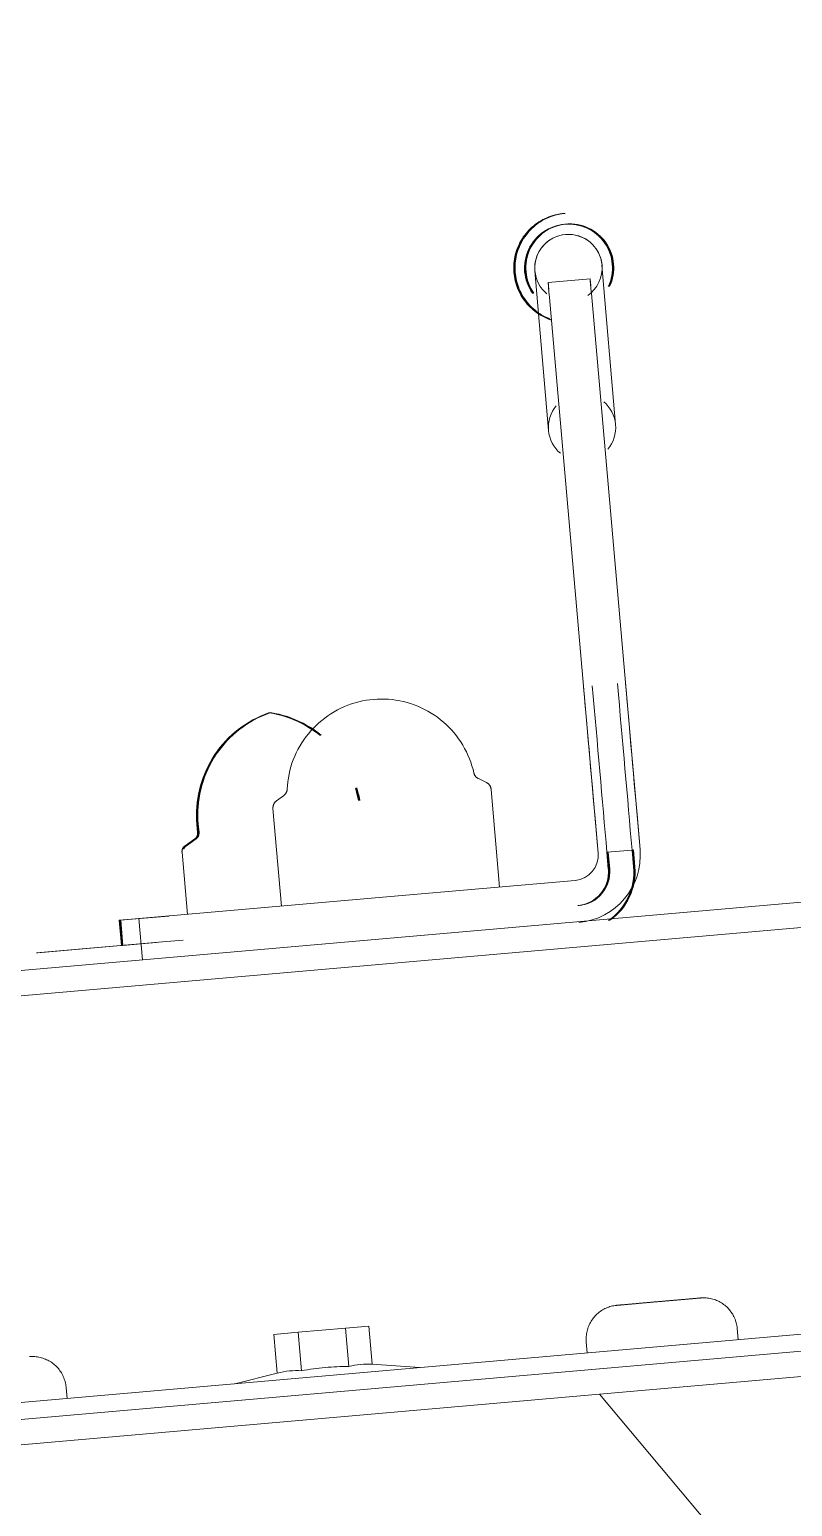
# Model space of a CAD drawing. Header units: metres. Extents: x 4238 to 4687, y -1 to 29.
# Drawn here: x 4631.6468 to 4631.7374, y 16.8435 to 17.0188 of the extents above; entities that cross this region are included whole.
import ezdxf

# ---------------------------------------------------------------- set-up
doc = ezdxf.new("R2010")
doc.units = ezdxf.units.M
doc.layers.add('A-ROOF-PATT', color=132, linetype='Continuous', lineweight=15)
doc.layers.add('Q-SPCQ', color=91, linetype='Continuous', lineweight=5)

# ---------------------------------------------------------------- blocks, each defined once
blk = doc.blocks.new('Static Line_Sayfa_Metal Deck_Pan Mount - Up to 15 _ pitch - Max 2 Users-1845874-SECTION - GRID A9-A10')
at = {"layer": 'Q-SPCQ'}
for p, q in [((4548.63446, 16.9945), (4548.63426, 16.99449)), ((4548.64021, 16.97191), (4548.63859, 16.99084)), ((4548.63062, 16.99016), (4548.63223, 16.97123)), ((4548.63719, 16.98922), (4548.63221, 16.98879)), ((4548.63734, 16.98746), (4548.64138, 16.9413)), ((4548.6364, 16.94086), (4548.63236, 16.98702)), ((4548.6364, 16.94086), (4548.63813, 16.92104)), ((4548.64311, 16.92148), (4548.64138, 16.9413)), ((4548.62487, 16.92942), (4548.62391, 16.92988)), ((4548.62487, 16.92942), (4548.62391, 16.92988)), ((4548.60079, 16.92786), (4548.59993, 16.92724)), ((4548.60079, 16.92786), (4548.59993, 16.92724)), ((4548.62644, 16.91701), (4548.62542, 16.92861)), ((4548.62644, 16.91701), (4548.62543, 16.92861)), ((4548.59952, 16.92634), (4548.60054, 16.91474)), ((4548.59952, 16.92634), (4548.60054, 16.91474)), ((4548.59049, 16.92449), (4548.59058, 16.92347)), ((4548.59053, 16.92449), (4548.59062, 16.92347)), ((4548.59057, 16.9245), (4548.59066, 16.92347)), ((4548.59061, 16.9245), (4548.5907, 16.92348)), ((4548.59066, 16.9245), (4548.59075, 16.92348)), ((4548.63813, 16.92104), (4548.63777, 16.92519)), ((4548.64275, 16.92563), (4548.64311, 16.92148)), ((4548.59023, 16.92272), (4548.58908, 16.92191)), ((4548.59027, 16.92272), (4548.58912, 16.92191)), ((4548.59031, 16.92272), (4548.58916, 16.92191)), ((4548.59036, 16.92273), (4548.5892, 16.92192)), ((4548.5904, 16.92273), (4548.58924, 16.92192)), ((4548.58873, 16.92116), (4548.58937, 16.91377)), ((4548.64216, 16.9214), (4548.63917, 16.92114)), ((4548.63917, 16.92114), (4548.63934, 16.91914)), ((4548.63934, 16.91914), (4548.63917, 16.92114)), ((4548.63921, 16.92114), (4548.63938, 16.91915)), ((4548.63939, 16.91915), (4548.63921, 16.92114)), ((4548.63925, 16.92114), (4548.63943, 16.91915)), ((4548.63943, 16.91915), (4548.63925, 16.92114)), ((4548.63929, 16.92115), (4548.63947, 16.91915)), ((4548.63947, 16.91915), (4548.63929, 16.92115)), ((4548.63933, 16.92115), (4548.63951, 16.91916)), ((4548.63951, 16.91916), (4548.63933, 16.92115)), ((4548.64233, 16.9194), (4548.64216, 16.9214)), ((4548.64216, 16.9214), (4548.64233, 16.9194)), ((4548.64237, 16.91941), (4548.6422, 16.9214)), ((4548.6422, 16.9214), (4548.64237, 16.91941)), ((4548.64241, 16.91941), (4548.64224, 16.9214)), ((4548.64224, 16.9214), (4548.64241, 16.91941)), ((4548.64246, 16.91942), (4548.64228, 16.92141)), ((4548.64228, 16.92141), (4548.64246, 16.91942)), ((4548.6425, 16.91942), (4548.64232, 16.92141)), ((4548.64232, 16.92141), (4548.6425, 16.91942)), ((4548.68601, 16.91729), (4548.54182, 16.90468)), ((4548.61349, 16.91588), (4548.63541, 16.91779)), ((4548.58858, 16.9137), (4548.61349, 16.91588)), ((4548.54417, 16.90187), (4548.68418, 16.91412)), ((4548.58128, 16.91306), (4548.58708, 16.91357)), ((4548.58128, 16.91306), (4548.58708, 16.91357)), ((4548.58132, 16.91306), (4548.58712, 16.91357)), ((4548.58132, 16.91306), (4548.58712, 16.91357)), ((4548.58136, 16.91307), (4548.58716, 16.91357)), ((4548.58136, 16.91307), (4548.58716, 16.91357)), ((4548.5814, 16.91307), (4548.5872, 16.91358)), ((4548.5814, 16.91307), (4548.5872, 16.91358)), ((4548.58144, 16.91307), (4548.58724, 16.91358)), ((4548.58144, 16.91307), (4548.58724, 16.91358)), ((4548.58858, 16.9137), (4548.5836, 16.91326)), ((4548.58858, 16.9137), (4548.5836, 16.91326)), ((4548.58128, 16.91306), (4548.58154, 16.91007)), ((4548.58132, 16.91306), (4548.58158, 16.91007)), ((4548.58136, 16.91307), (4548.58162, 16.91008)), ((4548.5814, 16.91307), (4548.58166, 16.91008)), ((4548.58144, 16.91307), (4548.5817, 16.91009)), ((4548.5836, 16.91326), (4548.58403, 16.90837)), ((4548.5864, 16.9105), (4548.57145, 16.90919)), ((4548.5864, 16.9105), (4548.57145, 16.90919)), ((4548.5864, 16.9105), (4548.57149, 16.90919)), ((4548.5864, 16.9105), (4548.57149, 16.90919)), ((4548.5864, 16.9105), (4548.57154, 16.9092)), ((4548.5864, 16.9105), (4548.57154, 16.9092)), ((4548.58639, 16.9105), (4548.57158, 16.9092)), ((4548.58639, 16.9105), (4548.57158, 16.9092)), ((4548.58639, 16.9105), (4548.57162, 16.9092)), ((4548.58639, 16.9105), (4548.57162, 16.9092)), ((4548.58567, 16.91043), (4548.58154, 16.91007)), ((4548.58567, 16.91043), (4548.58154, 16.91007)), ((4548.58564, 16.91043), (4548.58158, 16.91007)), ((4548.58564, 16.91043), (4548.58158, 16.91007)), ((4548.58562, 16.91043), (4548.58162, 16.91008)), ((4548.58562, 16.91043), (4548.58162, 16.91008)), ((4548.58559, 16.91043), (4548.58166, 16.91008)), ((4548.58559, 16.91043), (4548.58166, 16.91008)), ((4548.58557, 16.91042), (4548.5817, 16.91009)), ((4548.58557, 16.91042), (4548.5817, 16.91009)), ((4548.58885, 16.91071), (4548.5864, 16.9105)), ((4548.69561, 16.86685), (4548.53093, 16.85244)), ((4548.70575, 16.86573), (4548.53038, 16.85038)), ((4548.69579, 16.86486), (4548.53038, 16.85038)), ((4548.60253, 16.86416), (4548.60813, 16.86465)), ((4548.61092, 16.86489), (4548.60813, 16.86465)), ((4548.60813, 16.86465), (4548.61092, 16.86489)), ((4548.60813, 16.86465), (4548.60853, 16.8601)), ((4548.60813, 16.86465), (4548.60853, 16.8601)), ((4548.61131, 16.86036), (4548.61092, 16.86489)), ((4548.65477, 16.86328), (4548.65466, 16.86459)), ((4548.70601, 16.86274), (4548.53064, 16.8474)), ((4548.60253, 16.86416), (4548.59964, 16.8639)), ((4548.59964, 16.8639), (4548.60253, 16.86416)), ((4548.59964, 16.8639), (4548.60004, 16.8593)), ((4548.60253, 16.86416), (4548.60293, 16.85959)), ((4548.60253, 16.86416), (4548.60293, 16.85959)), ((4548.63672, 16.86302), (4548.63684, 16.86171)), ((4548.60004, 16.8593), (4548.595, 16.85805)), ((4548.61692, 16.85996), (4548.61131, 16.86036)), ((4548.57508, 16.8563), (4548.57496, 16.85761))]:
    blk.add_line(p, q, dxfattribs=at)
at = {"layer": 'Q-SPCQ', "flags": 128}
for points in [[(4548.63404, 16.99698), (4548.63378, 16.99695), (4548.63352, 16.99691), (4548.63327, 16.99686), (4548.63302, 16.9968), (4548.63276, 16.99674), (4548.63252, 16.99666), (4548.63227, 16.99657), (4548.63203, 16.99647), (4548.6318, 16.99636), (4548.63156, 16.99625), (4548.63134, 16.99612), (4548.63111, 16.99598), (4548.6309, 16.99584), (4548.63069, 16.99569), (4548.63048, 16.99553), (4548.63028, 16.99536), (4548.63009, 16.99518), (4548.62991, 16.995), (4548.62973, 16.99481), (4548.62957, 16.99461), (4548.62941, 16.9944), (4548.62925, 16.99419), (4548.62911, 16.99397), (4548.62898, 16.99375), (4548.62885, 16.99352), (4548.62874, 16.99329), (4548.62863, 16.99305), (4548.62853, 16.99281), (4548.62844, 16.99257), (4548.62837, 16.99232), (4548.6283, 16.99207), (4548.62824, 16.99182), (4548.62819, 16.99156), (4548.62816, 16.9913), (4548.62813, 16.99104), (4548.62811, 16.99078), (4548.62811, 16.99052), (4548.62811, 16.99026), (4548.62813, 16.99001), (4548.62815, 16.98975), (4548.62819, 16.98949), (4548.62823, 16.98923), (4548.62829, 16.98898), (4548.62835, 16.98873), (4548.62843, 16.98848), (4548.62851, 16.98823), (4548.62861, 16.98799), (4548.62872, 16.98775), (4548.62883, 16.98752), (4548.62895, 16.98729), (4548.62909, 16.98707), (4548.62923, 16.98685), (4548.62938, 16.98664), (4548.62954, 16.98643), (4548.6297, 16.98623), (4548.62988, 16.98604), (4548.63006, 16.98586), (4548.63025, 16.98568), (4548.63045, 16.98551), (4548.63065, 16.98534), (4548.63086, 16.98519), (4548.63108, 16.98504), (4548.6313, 16.98491), (4548.63152, 16.98478), (4548.63175, 16.98466), (4548.63199, 16.98455), (4548.63223, 16.98445), (4548.63247, 16.98436)], [(4548.63408, 16.99698), (4548.63382, 16.99695), (4548.63357, 16.99691), (4548.63331, 16.99687), (4548.63306, 16.99681), (4548.63281, 16.99674), (4548.63256, 16.99666), (4548.63231, 16.99657), (4548.63207, 16.99647), (4548.63184, 16.99637), (4548.6316, 16.99625), (4548.63138, 16.99612), (4548.63115, 16.99599), (4548.63094, 16.99584), (4548.63073, 16.99569), (4548.63052, 16.99553), (4548.63033, 16.99536), (4548.63014, 16.99518), (4548.62995, 16.995), (4548.62978, 16.99481), (4548.62961, 16.99461), (4548.62945, 16.99441), (4548.6293, 16.99419), (4548.62915, 16.99398), (4548.62902, 16.99376), (4548.62889, 16.99353), (4548.62878, 16.99329), (4548.62867, 16.99306), (4548.62857, 16.99282), (4548.62848, 16.99257), (4548.62841, 16.99232), (4548.62834, 16.99207), (4548.62828, 16.99182), (4548.62823, 16.99156), (4548.6282, 16.99131), (4548.62817, 16.99105), (4548.62815, 16.99079), (4548.62815, 16.99053), (4548.62815, 16.99027), (4548.62817, 16.99001), (4548.62819, 16.98975), (4548.62823, 16.98949), (4548.62827, 16.98924), (4548.62833, 16.98898), (4548.62839, 16.98873), (4548.62847, 16.98848), (4548.62856, 16.98824), (4548.62865, 16.988), (4548.62876, 16.98776), (4548.62887, 16.98752), (4548.629, 16.9873), (4548.62913, 16.98707), (4548.62927, 16.98685), (4548.62942, 16.98664), (4548.62958, 16.98644), (4548.62975, 16.98624), (4548.62992, 16.98604), (4548.6301, 16.98586), (4548.63029, 16.98568), (4548.63049, 16.98551), (4548.63069, 16.98535), (4548.6309, 16.98519), (4548.63112, 16.98505), (4548.63134, 16.98491), (4548.63156, 16.98478), (4548.63179, 16.98466), (4548.63203, 16.98456), (4548.63227, 16.98446), (4548.63251, 16.98437)], [(4548.63412, 16.99698), (4548.63386, 16.99696), (4548.63361, 16.99692), (4548.63335, 16.99687), (4548.6331, 16.99681), (4548.63285, 16.99674), (4548.6326, 16.99666), (4548.63235, 16.99658), (4548.63211, 16.99648), (4548.63188, 16.99637), (4548.63164, 16.99625), (4548.63142, 16.99613), (4548.6312, 16.99599), (4548.63098, 16.99585), (4548.63077, 16.99569), (4548.63056, 16.99553), (4548.63037, 16.99536), (4548.63018, 16.99519), (4548.62999, 16.995), (4548.62982, 16.99481), (4548.62965, 16.99461), (4548.62949, 16.99441), (4548.62934, 16.9942), (4548.62919, 16.99398), (4548.62906, 16.99376), (4548.62893, 16.99353), (4548.62882, 16.9933), (4548.62871, 16.99306), (4548.62861, 16.99282), (4548.62853, 16.99258), (4548.62845, 16.99233), (4548.62838, 16.99208), (4548.62832, 16.99182), (4548.62827, 16.99157), (4548.62824, 16.99131), (4548.62821, 16.99105), (4548.62819, 16.99079), (4548.62819, 16.99053), (4548.62819, 16.99027), (4548.62821, 16.99001), (4548.62823, 16.98975), (4548.62827, 16.9895), (4548.62831, 16.98924), (4548.62837, 16.98899), (4548.62844, 16.98873), (4548.62851, 16.98849), (4548.6286, 16.98824), (4548.62869, 16.988), (4548.6288, 16.98776), (4548.62891, 16.98753), (4548.62904, 16.9873), (4548.62917, 16.98708), (4548.62931, 16.98686), (4548.62946, 16.98665), (4548.62962, 16.98644), (4548.62979, 16.98624), (4548.62996, 16.98605), (4548.63014, 16.98586), (4548.63033, 16.98568), (4548.63053, 16.98551), (4548.63073, 16.98535), (4548.63094, 16.9852), (4548.63116, 16.98505), (4548.63138, 16.98492), (4548.6316, 16.98479), (4548.63184, 16.98467), (4548.63207, 16.98456), (4548.63231, 16.98446), (4548.63256, 16.98437)], [(4548.63416, 16.99699), (4548.6339, 16.99696), (4548.63365, 16.99692), (4548.63339, 16.99687), (4548.63314, 16.99681), (4548.63289, 16.99675), (4548.63264, 16.99667), (4548.6324, 16.99658), (4548.63215, 16.99648), (4548.63192, 16.99637), (4548.63169, 16.99626), (4548.63146, 16.99613), (4548.63124, 16.99599), (4548.63102, 16.99585), (4548.63081, 16.9957), (4548.63061, 16.99554), (4548.63041, 16.99537), (4548.63022, 16.99519), (4548.63003, 16.99501), (4548.62986, 16.99482), (4548.62969, 16.99462), (4548.62953, 16.99441), (4548.62938, 16.9942), (4548.62923, 16.99398), (4548.6291, 16.99376), (4548.62897, 16.99353), (4548.62886, 16.9933), (4548.62875, 16.99307), (4548.62865, 16.99282), (4548.62857, 16.99258), (4548.62849, 16.99233), (4548.62842, 16.99208), (4548.62836, 16.99183), (4548.62832, 16.99157), (4548.62828, 16.99131), (4548.62825, 16.99105), (4548.62824, 16.9908), (4548.62823, 16.99054), (4548.62823, 16.99028), (4548.62825, 16.99002), (4548.62827, 16.98976), (4548.62831, 16.9895), (4548.62835, 16.98924), (4548.62841, 16.98899), (4548.62848, 16.98874), (4548.62855, 16.98849), (4548.62864, 16.98824), (4548.62873, 16.988), (4548.62884, 16.98776), (4548.62895, 16.98753), (4548.62908, 16.9873), (4548.62921, 16.98708), (4548.62935, 16.98686), (4548.6295, 16.98665), (4548.62966, 16.98644), (4548.62983, 16.98624), (4548.63, 16.98605), (4548.63018, 16.98587), (4548.63037, 16.98569), (4548.63057, 16.98552), (4548.63077, 16.98536), (4548.63098, 16.9852), (4548.6312, 16.98506), (4548.63142, 16.98492), (4548.63165, 16.98479), (4548.63188, 16.98467), (4548.63211, 16.98456), (4548.63235, 16.98446)], [(4548.6342, 16.99699), (4548.63395, 16.99696), (4548.63369, 16.99693), (4548.63343, 16.99688), (4548.63318, 16.99682), (4548.63293, 16.99675), (4548.63268, 16.99667), (4548.63244, 16.99658), (4548.6322, 16.99648), (4548.63196, 16.99638), (4548.63173, 16.99626), (4548.6315, 16.99613), (4548.63128, 16.996), (4548.63106, 16.99585), (4548.63085, 16.9957), (4548.63065, 16.99554), (4548.63045, 16.99537), (4548.63026, 16.9952), (4548.63007, 16.99501), (4548.6299, 16.99482), (4548.62973, 16.99462), (4548.62957, 16.99442), (4548.62942, 16.99421), (4548.62928, 16.99399), (4548.62914, 16.99377), (4548.62902, 16.99354), (4548.6289, 16.99331), (4548.62879, 16.99307), (4548.6287, 16.99283), (4548.62861, 16.99258), (4548.62853, 16.99233), (4548.62846, 16.99208), (4548.6284, 16.99183), (4548.62836, 16.99157), (4548.62832, 16.99132), (4548.62829, 16.99106), (4548.62828, 16.9908), (4548.62827, 16.99054), (4548.62827, 16.99028), (4548.62829, 16.99002), (4548.62831, 16.98976), (4548.62835, 16.9895), (4548.6284, 16.98925), (4548.62845, 16.98899), (4548.62852, 16.98874), (4548.62859, 16.98849), (4548.62868, 16.98825), (4548.62877, 16.98801), (4548.62888, 16.98777), (4548.62899, 16.98754), (4548.62912, 16.98731), (4548.62925, 16.98708), (4548.62939, 16.98687), (4548.62954, 16.98665), (4548.6297, 16.98645), (4548.62987, 16.98625), (4548.63004, 16.98605), (4548.63023, 16.98587), (4548.63041, 16.98569), (4548.63061, 16.98552), (4548.63081, 16.98536), (4548.63102, 16.9852), (4548.63124, 16.98506), (4548.63146, 16.98492), (4548.63169, 16.98479), (4548.63192, 16.98468), (4548.63215, 16.98457), (4548.63239, 16.98447)], [(4548.6012, 16.92862), (4548.60123, 16.92907), (4548.60128, 16.92952), (4548.60135, 16.92996), (4548.60143, 16.9304), (4548.60153, 16.93084), (4548.60165, 16.93128), (4548.60178, 16.9317), (4548.60194, 16.93213), (4548.60211, 16.93254), (4548.60229, 16.93295), (4548.60249, 16.93335), (4548.60271, 16.93374), (4548.60295, 16.93413), (4548.60319, 16.9345), (4548.60346, 16.93487), (4548.60373, 16.93522), (4548.60403, 16.93556), (4548.60433, 16.93589), (4548.60465, 16.93621), (4548.60498, 16.93651), (4548.60532, 16.9368), (4548.60568, 16.93708), (4548.60604, 16.93734), (4548.60641, 16.93759), (4548.6068, 16.93782), (4548.60719, 16.93804), (4548.60759, 16.93824), (4548.608, 16.93843), (4548.60842, 16.93859), (4548.60884, 16.93875), (4548.60927, 16.93888), (4548.6097, 16.939), (4548.61014, 16.9391), (4548.61058, 16.93918), (4548.61103, 16.93924), (4548.61144, 16.93929)], [(4548.6012, 16.92862), (4548.60123, 16.92907), (4548.60128, 16.92952), (4548.60135, 16.92996), (4548.60143, 16.9304), (4548.60153, 16.93084), (4548.60165, 16.93128), (4548.60178, 16.9317), (4548.60194, 16.93213), (4548.60211, 16.93254), (4548.60229, 16.93295), (4548.60249, 16.93335), (4548.60271, 16.93374), (4548.60294, 16.93413), (4548.60319, 16.9345), (4548.60346, 16.93487), (4548.60373, 16.93522), (4548.60403, 16.93556), (4548.60433, 16.93589), (4548.60465, 16.93621), (4548.60498, 16.93651), (4548.60532, 16.9368), (4548.60568, 16.93708), (4548.60604, 16.93734), (4548.60641, 16.93759), (4548.6068, 16.93782), (4548.60719, 16.93804), (4548.60759, 16.93824), (4548.608, 16.93843), (4548.60842, 16.93859), (4548.60884, 16.93875), (4548.60927, 16.93888), (4548.6097, 16.939), (4548.61014, 16.9391), (4548.61058, 16.93918), (4548.61103, 16.93924), (4548.61144, 16.93929)], [(4548.61144, 16.93929), (4548.61189, 16.93932), (4548.61234, 16.93933), (4548.61279, 16.93932), (4548.61324, 16.9393), (4548.61368, 16.93926), (4548.61413, 16.9392), (4548.61457, 16.93912), (4548.61501, 16.93903), (4548.61544, 16.93892), (4548.61587, 16.93879), (4548.6163, 16.93864), (4548.61672, 16.93848), (4548.61713, 16.9383), (4548.61753, 16.9381), (4548.61793, 16.93789), (4548.61832, 16.93766), (4548.61869, 16.93742), (4548.61906, 16.93716), (4548.61942, 16.93688), (4548.61976, 16.9366), (4548.6201, 16.9363), (4548.62042, 16.93598), (4548.62073, 16.93566), (4548.62102, 16.93532), (4548.6213, 16.93497), (4548.62157, 16.93461), (4548.62182, 16.93424), (4548.62206, 16.93386), (4548.62228, 16.93347), (4548.62249, 16.93307), (4548.62268, 16.93266), (4548.62286, 16.93225), (4548.62301, 16.93183), (4548.62315, 16.9314), (4548.62328, 16.93097), (4548.62338, 16.93056)], [(4548.61144, 16.93929), (4548.61189, 16.93932), (4548.61234, 16.93933), (4548.61279, 16.93932), (4548.61324, 16.9393), (4548.61368, 16.93926), (4548.61413, 16.9392), (4548.61457, 16.93912), (4548.61501, 16.93903), (4548.61544, 16.93892), (4548.61587, 16.93879), (4548.6163, 16.93864), (4548.61672, 16.93848), (4548.61713, 16.9383), (4548.61753, 16.9381), (4548.61793, 16.93789), (4548.61832, 16.93766), (4548.61869, 16.93742), (4548.61906, 16.93716), (4548.61942, 16.93688), (4548.61976, 16.9366), (4548.6201, 16.9363), (4548.62042, 16.93598), (4548.62073, 16.93566), (4548.62102, 16.93532), (4548.6213, 16.93497), (4548.62157, 16.93461), (4548.62182, 16.93424), (4548.62206, 16.93386), (4548.62228, 16.93347), (4548.62249, 16.93307), (4548.62268, 16.93266), (4548.62286, 16.93225), (4548.62301, 16.93183), (4548.62315, 16.9314), (4548.62328, 16.93097), (4548.62338, 16.93056)], [(4548.59049, 16.92449), (4548.59046, 16.925), (4548.59044, 16.92551), (4548.59045, 16.92602), (4548.59048, 16.92653), (4548.59052, 16.92704), (4548.59059, 16.92755), (4548.59068, 16.92805), (4548.59079, 16.92856), (4548.59092, 16.92905), (4548.59106, 16.92954), (4548.59123, 16.93002), (4548.59142, 16.9305), (4548.59162, 16.93097), (4548.59185, 16.93143), (4548.59209, 16.93188), (4548.59235, 16.93232), (4548.59263, 16.93275), (4548.59292, 16.93317), (4548.59323, 16.93358), (4548.59356, 16.93397), (4548.5939, 16.93435), (4548.59426, 16.93472), (4548.59463, 16.93507), (4548.59501, 16.93541), (4548.59541, 16.93573), (4548.59582, 16.93603), (4548.59625, 16.93632), (4548.59668, 16.93659), (4548.59713, 16.93685), (4548.59758, 16.93708), (4548.59804, 16.9373), (4548.59852, 16.9375), (4548.599, 16.93768), (4548.59907, 16.9377)], [(4548.59053, 16.92449), (4548.5905, 16.925), (4548.59048, 16.92551), (4548.59049, 16.92603), (4548.59052, 16.92654), (4548.59057, 16.92705), (4548.59063, 16.92755), (4548.59072, 16.92806), (4548.59083, 16.92856), (4548.59096, 16.92905), (4548.5911, 16.92954), (4548.59127, 16.93003), (4548.59146, 16.9305), (4548.59166, 16.93097), (4548.59189, 16.93143), (4548.59213, 16.93188), (4548.59239, 16.93233), (4548.59267, 16.93276), (4548.59296, 16.93317), (4548.59327, 16.93358), (4548.5936, 16.93397), (4548.59394, 16.93436), (4548.5943, 16.93472), (4548.59467, 16.93507), (4548.59506, 16.93541), (4548.59545, 16.93573), (4548.59587, 16.93604), (4548.59629, 16.93632), (4548.59672, 16.9366), (4548.59717, 16.93685), (4548.59762, 16.93708), (4548.59809, 16.9373), (4548.59856, 16.9375), (4548.59904, 16.93768), (4548.59911, 16.93771)], [(4548.59057, 16.9245), (4548.59054, 16.92501), (4548.59053, 16.92552), (4548.59053, 16.92603), (4548.59056, 16.92654), (4548.59061, 16.92705), (4548.59067, 16.92756), (4548.59076, 16.92806), (4548.59087, 16.92856), (4548.591, 16.92906), (4548.59115, 16.92955), (4548.59131, 16.93003), (4548.5915, 16.93051), (4548.5917, 16.93098), (4548.59193, 16.93144), (4548.59217, 16.93189), (4548.59243, 16.93233), (4548.59271, 16.93276), (4548.593, 16.93318), (4548.59331, 16.93358), (4548.59364, 16.93398), (4548.59398, 16.93436), (4548.59434, 16.93473), (4548.59471, 16.93508), (4548.5951, 16.93541), (4548.5955, 16.93574), (4548.59591, 16.93604), (4548.59633, 16.93633), (4548.59676, 16.9366), (4548.59721, 16.93685), (4548.59766, 16.93709), (4548.59813, 16.93731), (4548.5986, 16.9375), (4548.59908, 16.93768), (4548.59916, 16.93771)], [(4548.59061, 16.9245), (4548.59058, 16.92501), (4548.59057, 16.92552), (4548.59057, 16.92603), (4548.5906, 16.92654), (4548.59065, 16.92705), (4548.59072, 16.92756), (4548.5908, 16.92807), (4548.59091, 16.92857), (4548.59104, 16.92906), (4548.59119, 16.92955), (4548.59135, 16.93004), (4548.59154, 16.93051), (4548.59175, 16.93098), (4548.59197, 16.93144), (4548.59221, 16.93189), (4548.59247, 16.93233), (4548.59275, 16.93276), (4548.59304, 16.93318), (4548.59335, 16.93359), (4548.59368, 16.93398), (4548.59402, 16.93436), (4548.59438, 16.93473), (4548.59475, 16.93508), (4548.59514, 16.93542), (4548.59554, 16.93574), (4548.59595, 16.93604), (4548.59637, 16.93633), (4548.5968, 16.9366), (4548.59725, 16.93686), (4548.5977, 16.93709), (4548.59817, 16.93731), (4548.59864, 16.93751), (4548.59912, 16.93769), (4548.5992, 16.93771)], [(4548.59066, 16.9245), (4548.59062, 16.92501), (4548.59061, 16.92553), (4548.59061, 16.92604), (4548.59064, 16.92655), (4548.59069, 16.92706), (4548.59076, 16.92757), (4548.59084, 16.92807), (4548.59095, 16.92857), (4548.59108, 16.92907), (4548.59123, 16.92956), (4548.59139, 16.93004), (4548.59158, 16.93052), (4548.59179, 16.93098), (4548.59201, 16.93144), (4548.59225, 16.9319), (4548.59251, 16.93234), (4548.59279, 16.93277), (4548.59308, 16.93319), (4548.5934, 16.93359), (4548.59372, 16.93399), (4548.59406, 16.93437), (4548.59442, 16.93473), (4548.59479, 16.93508), (4548.59518, 16.93542), (4548.59558, 16.93574), (4548.59599, 16.93605), (4548.59641, 16.93634), (4548.59685, 16.93661), (4548.59729, 16.93686), (4548.59774, 16.9371), (4548.59821, 16.93731), (4548.59868, 16.93751), (4548.59916, 16.93769), (4548.59924, 16.93772)], [(4548.59907, 16.9377), (4548.59958, 16.93761), (4548.60008, 16.9375), (4548.60057, 16.93737), (4548.60106, 16.93722), (4548.60154, 16.93705), (4548.60202, 16.93686), (4548.60249, 16.93666), (4548.60295, 16.93643), (4548.6034, 16.93619), (4548.60384, 16.93593), (4548.60427, 16.93565), (4548.60468, 16.93535), (4548.60509, 16.93504)], [(4548.59911, 16.93771), (4548.59962, 16.93762), (4548.60012, 16.93751), (4548.60061, 16.93738), (4548.6011, 16.93723), (4548.60159, 16.93706), (4548.60206, 16.93687), (4548.60253, 16.93666), (4548.60299, 16.93644), (4548.60344, 16.93619), (4548.60388, 16.93593), (4548.60431, 16.93565), (4548.60472, 16.93535), (4548.60513, 16.93504)], [(4548.59916, 16.93771), (4548.59966, 16.93762), (4548.60016, 16.93751), (4548.60065, 16.93738), (4548.60114, 16.93723), (4548.60163, 16.93706), (4548.6021, 16.93687), (4548.60257, 16.93666), (4548.60303, 16.93644), (4548.60348, 16.93619), (4548.60392, 16.93593), (4548.60435, 16.93565), (4548.60477, 16.93536), (4548.60517, 16.93504)], [(4548.5992, 16.93771), (4548.5997, 16.93762), (4548.6002, 16.93751), (4548.60069, 16.93738), (4548.60118, 16.93723), (4548.60167, 16.93706), (4548.60214, 16.93688), (4548.60261, 16.93667), (4548.60307, 16.93644), (4548.60352, 16.9362), (4548.60396, 16.93594), (4548.60439, 16.93566), (4548.60481, 16.93536), (4548.60521, 16.93505)], [(4548.59924, 16.93772), (4548.59974, 16.93763), (4548.60024, 16.93752), (4548.60074, 16.93739), (4548.60123, 16.93724), (4548.60171, 16.93707), (4548.60218, 16.93688), (4548.60265, 16.93667), (4548.60311, 16.93645), (4548.60356, 16.9362), (4548.604, 16.93594), (4548.60443, 16.93566), (4548.60485, 16.93536), (4548.60525, 16.93505)], [(4548.62338, 16.93056), (4548.62339, 16.93053), (4548.6234, 16.93049), (4548.62341, 16.93045), (4548.62342, 16.93041), (4548.62344, 16.93037), (4548.62346, 16.93034), (4548.62347, 16.9303), (4548.62349, 16.93027), (4548.62352, 16.93023), (4548.62354, 16.9302), (4548.62356, 16.93017), (4548.62359, 16.93014), (4548.62361, 16.93011), (4548.62364, 16.93008), (4548.62367, 16.93005), (4548.6237, 16.93002), (4548.62373, 16.93), (4548.62376, 16.92998), (4548.6238, 16.92995), (4548.62383, 16.92993), (4548.62386, 16.92991), (4548.6239, 16.92989), (4548.62391, 16.92988)], [(4548.62338, 16.93056), (4548.62338, 16.93053), (4548.6234, 16.93049), (4548.62341, 16.93045), (4548.62342, 16.93041), (4548.62344, 16.93037), (4548.62346, 16.93034), (4548.62347, 16.9303), (4548.62349, 16.93027), (4548.62352, 16.93023), (4548.62354, 16.9302), (4548.62356, 16.93017), (4548.62359, 16.93014), (4548.62361, 16.93011), (4548.62364, 16.93008), (4548.62367, 16.93005), (4548.6237, 16.93002), (4548.62373, 16.93), (4548.62376, 16.92998), (4548.62379, 16.92995), (4548.62383, 16.92993), (4548.62386, 16.92991), (4548.6239, 16.92989), (4548.62391, 16.92988)], [(4548.62487, 16.92942), (4548.6249, 16.9294), (4548.62494, 16.92938), (4548.62497, 16.92936), (4548.62501, 16.92934), (4548.62504, 16.92931), (4548.62507, 16.92929), (4548.6251, 16.92926), (4548.62513, 16.92924), (4548.62516, 16.92921), (4548.62518, 16.92918), (4548.62521, 16.92915), (4548.62523, 16.92912), (4548.62526, 16.92908), (4548.62528, 16.92905), (4548.6253, 16.92901), (4548.62532, 16.92898), (4548.62534, 16.92894), (4548.62535, 16.92891), (4548.62537, 16.92887), (4548.62538, 16.92883), (4548.62539, 16.92879), (4548.6254, 16.92876), (4548.62541, 16.92872), (4548.62542, 16.92868), (4548.62542, 16.92864), (4548.62543, 16.92861)], [(4548.62487, 16.92942), (4548.6249, 16.9294), (4548.62494, 16.92938), (4548.62497, 16.92936), (4548.625, 16.92934), (4548.62504, 16.92931), (4548.62507, 16.92929), (4548.6251, 16.92926), (4548.62513, 16.92924), (4548.62516, 16.92921), (4548.62518, 16.92918), (4548.62521, 16.92915), (4548.62523, 16.92912), (4548.62526, 16.92908), (4548.62528, 16.92905), (4548.6253, 16.92901), (4548.62532, 16.92898), (4548.62533, 16.92894), (4548.62535, 16.92891), (4548.62537, 16.92887), (4548.62538, 16.92883), (4548.62539, 16.92879), (4548.6254, 16.92876), (4548.62541, 16.92872), (4548.62542, 16.92868), (4548.62542, 16.92864), (4548.62542, 16.92861)], [(4548.60079, 16.92786), (4548.60082, 16.92789), (4548.60085, 16.92791), (4548.60088, 16.92794), (4548.60091, 16.92797), (4548.60094, 16.92799), (4548.60097, 16.92802), (4548.60099, 16.92806), (4548.60102, 16.92809), (4548.60104, 16.92812), (4548.60106, 16.92815), (4548.60108, 16.92819), (4548.6011, 16.92822), (4548.60112, 16.92826), (4548.60113, 16.9283), (4548.60115, 16.92833), (4548.60116, 16.92837), (4548.60117, 16.92841), (4548.60118, 16.92845), (4548.60119, 16.92849), (4548.60119, 16.92853), (4548.6012, 16.92857), (4548.6012, 16.92861), (4548.6012, 16.92862)], [(4548.60079, 16.92786), (4548.60082, 16.92789), (4548.60085, 16.92791), (4548.60088, 16.92794), (4548.60091, 16.92797), (4548.60094, 16.92799), (4548.60097, 16.92802), (4548.60099, 16.92806), (4548.60102, 16.92809), (4548.60104, 16.92812), (4548.60106, 16.92815), (4548.60108, 16.92819), (4548.6011, 16.92822), (4548.60112, 16.92826), (4548.60113, 16.9283), (4548.60115, 16.92833), (4548.60116, 16.92837), (4548.60117, 16.92841), (4548.60118, 16.92845), (4548.60119, 16.92849), (4548.60119, 16.92853), (4548.6012, 16.92857), (4548.6012, 16.92861), (4548.6012, 16.92862)], [(4548.60932, 16.92877), (4548.60946, 16.92828), (4548.60958, 16.92778), (4548.60968, 16.92728)], [(4548.60936, 16.92877), (4548.6095, 16.92828), (4548.60962, 16.92778), (4548.60972, 16.92728)], [(4548.6094, 16.92878), (4548.60954, 16.92828), (4548.60966, 16.92779), (4548.60976, 16.92728)], [(4548.60944, 16.92878), (4548.60958, 16.92829), (4548.6097, 16.92779), (4548.6098, 16.92729)], [(4548.60948, 16.92878), (4548.60962, 16.92829), (4548.60974, 16.92779), (4548.60984, 16.92729)], [(4548.59952, 16.92634), (4548.59952, 16.92638), (4548.59952, 16.92642), (4548.59952, 16.92646), (4548.59952, 16.9265), (4548.59953, 16.92654), (4548.59953, 16.92658), (4548.59954, 16.92662), (4548.59955, 16.92666), (4548.59956, 16.9267), (4548.59957, 16.92674), (4548.59958, 16.92677), (4548.5996, 16.92681), (4548.59961, 16.92685), (4548.59963, 16.92688), (4548.59965, 16.92692), (4548.59967, 16.92695), (4548.59969, 16.92699), (4548.59971, 16.92702), (4548.59974, 16.92705), (4548.59976, 16.92708), (4548.59979, 16.92711), (4548.59982, 16.92714), (4548.59985, 16.92717), (4548.59988, 16.92719), (4548.59991, 16.92722), (4548.59993, 16.92724)], [(4548.59952, 16.92634), (4548.59952, 16.92638), (4548.59952, 16.92642), (4548.59952, 16.92646), (4548.59952, 16.9265), (4548.59953, 16.92654), (4548.59953, 16.92658), (4548.59954, 16.92662), (4548.59955, 16.92666), (4548.59956, 16.9267), (4548.59957, 16.92674), (4548.59958, 16.92677), (4548.5996, 16.92681), (4548.59961, 16.92685), (4548.59963, 16.92688), (4548.59965, 16.92692), (4548.59967, 16.92695), (4548.59969, 16.92699), (4548.59971, 16.92702), (4548.59974, 16.92705), (4548.59976, 16.92708), (4548.59979, 16.92711), (4548.59982, 16.92714), (4548.59985, 16.92717), (4548.59988, 16.92719), (4548.59991, 16.92722), (4548.59993, 16.92724)], [(4548.59023, 16.92272), (4548.59026, 16.92274), (4548.59028, 16.92276), (4548.59031, 16.92278), (4548.59033, 16.9228), (4548.59036, 16.92282), (4548.59038, 16.92285), (4548.5904, 16.92287), (4548.59042, 16.9229), (4548.59044, 16.92293), (4548.59046, 16.92295), (4548.59048, 16.92298), (4548.59049, 16.92301), (4548.59051, 16.92304), (4548.59052, 16.92307), (4548.59053, 16.9231), (4548.59054, 16.92313), (4548.59055, 16.92317), (4548.59056, 16.9232), (4548.59057, 16.92323), (4548.59057, 16.92326), (4548.59058, 16.92329), (4548.59058, 16.92333), (4548.59058, 16.92336), (4548.59058, 16.92339), (4548.59058, 16.92343), (4548.59058, 16.92346)], [(4548.59027, 16.92272), (4548.5903, 16.92274), (4548.59033, 16.92276), (4548.59035, 16.92278), (4548.59038, 16.9228), (4548.5904, 16.92283), (4548.59042, 16.92285), (4548.59044, 16.92288), (4548.59046, 16.9229), (4548.59048, 16.92293), (4548.5905, 16.92296), (4548.59052, 16.92299), (4548.59053, 16.92302), (4548.59055, 16.92305), (4548.59056, 16.92308), (4548.59057, 16.92311), (4548.59058, 16.92314), (4548.59059, 16.92317), (4548.5906, 16.9232), (4548.59061, 16.92323), (4548.59061, 16.92327), (4548.59062, 16.9233), (4548.59062, 16.92333), (4548.59062, 16.92336), (4548.59063, 16.9234), (4548.59062, 16.92343), (4548.59062, 16.92346)], [(4548.59031, 16.92272), (4548.59034, 16.92274), (4548.59037, 16.92276), (4548.59039, 16.92279), (4548.59042, 16.92281), (4548.59044, 16.92283), (4548.59046, 16.92286), (4548.59048, 16.92288), (4548.5905, 16.92291), (4548.59052, 16.92293), (4548.59054, 16.92296), (4548.59056, 16.92299), (4548.59057, 16.92302), (4548.59059, 16.92305), (4548.5906, 16.92308), (4548.59061, 16.92311), (4548.59062, 16.92314), (4548.59063, 16.92317), (4548.59064, 16.9232), (4548.59065, 16.92324), (4548.59066, 16.92327), (4548.59066, 16.9233), (4548.59066, 16.92333), (4548.59067, 16.92337), (4548.59067, 16.9234), (4548.59067, 16.92343), (4548.59066, 16.92347)], [(4548.59036, 16.92273), (4548.59038, 16.92275), (4548.59041, 16.92277), (4548.59043, 16.92279), (4548.59046, 16.92281), (4548.59048, 16.92284), (4548.5905, 16.92286), (4548.59052, 16.92288), (4548.59054, 16.92291), (4548.59056, 16.92294), (4548.59058, 16.92297), (4548.5906, 16.92299), (4548.59061, 16.92302), (4548.59063, 16.92305), (4548.59064, 16.92308), (4548.59065, 16.92311), (4548.59067, 16.92314), (4548.59068, 16.92318), (4548.59068, 16.92321), (4548.59069, 16.92324), (4548.5907, 16.92327), (4548.5907, 16.92331), (4548.5907, 16.92334), (4548.59071, 16.92337), (4548.59071, 16.9234), (4548.59071, 16.92344), (4548.5907, 16.92347)], [(4548.5904, 16.92273), (4548.59042, 16.92275), (4548.59045, 16.92277), (4548.59047, 16.92279), (4548.5905, 16.92282), (4548.59052, 16.92284), (4548.59054, 16.92286), (4548.59056, 16.92289), (4548.59059, 16.92291), (4548.5906, 16.92294), (4548.59062, 16.92297), (4548.59064, 16.923), (4548.59066, 16.92303), (4548.59067, 16.92306), (4548.59068, 16.92309), (4548.5907, 16.92312), (4548.59071, 16.92315), (4548.59072, 16.92318), (4548.59072, 16.92321), (4548.59073, 16.92324), (4548.59074, 16.92328), (4548.59074, 16.92331), (4548.59075, 16.92334), (4548.59075, 16.92337), (4548.59075, 16.92341), (4548.59075, 16.92344), (4548.59075, 16.92347)], [(4548.58873, 16.92116), (4548.58872, 16.92119), (4548.58872, 16.92122), (4548.58872, 16.92126), (4548.58872, 16.92129), (4548.58873, 16.92132), (4548.58873, 16.92136), (4548.58874, 16.92139), (4548.58875, 16.92142), (4548.58875, 16.92145), (4548.58876, 16.92148), (4548.58877, 16.92152), (4548.58879, 16.92155), (4548.5888, 16.92158), (4548.58881, 16.92161), (4548.58883, 16.92164), (4548.58885, 16.92166), (4548.58886, 16.92169), (4548.58888, 16.92172), (4548.5889, 16.92174), (4548.58892, 16.92177), (4548.58895, 16.92179), (4548.58897, 16.92182), (4548.58899, 16.92184), (4548.58902, 16.92186), (4548.58904, 16.92188), (4548.58907, 16.9219)], [(4548.58881, 16.92152), (4548.58883, 16.92155), (4548.58884, 16.92158), (4548.58885, 16.92161), (4548.58887, 16.92164), (4548.58889, 16.92167), (4548.5889, 16.92169), (4548.58892, 16.92172), (4548.58894, 16.92175), (4548.58897, 16.92177), (4548.58899, 16.9218), (4548.58901, 16.92182), (4548.58903, 16.92184), (4548.58906, 16.92187), (4548.58909, 16.92189), (4548.58911, 16.92191)], [(4548.58886, 16.92152), (4548.58887, 16.92155), (4548.58888, 16.92158), (4548.5889, 16.92161), (4548.58891, 16.92164), (4548.58893, 16.92167), (4548.58895, 16.9217), (4548.58896, 16.92173), (4548.58898, 16.92175), (4548.58901, 16.92178), (4548.58903, 16.9218), (4548.58905, 16.92183), (4548.58908, 16.92185), (4548.5891, 16.92187), (4548.58913, 16.92189), (4548.58915, 16.92191)], [(4548.5889, 16.92153), (4548.58891, 16.92156), (4548.58892, 16.92159), (4548.58894, 16.92162), (4548.58895, 16.92165), (4548.58897, 16.92167), (4548.58899, 16.9217), (4548.58901, 16.92173), (4548.58903, 16.92176), (4548.58905, 16.92178), (4548.58907, 16.92181), (4548.58909, 16.92183), (4548.58912, 16.92185), (4548.58914, 16.92187), (4548.58917, 16.92189), (4548.58919, 16.92191)], [(4548.58894, 16.92153), (4548.58895, 16.92156), (4548.58896, 16.92159), (4548.58898, 16.92162), (4548.58899, 16.92165), (4548.58901, 16.92168), (4548.58903, 16.92171), (4548.58905, 16.92173), (4548.58907, 16.92176), (4548.58909, 16.92178), (4548.58911, 16.92181), (4548.58913, 16.92183), (4548.58916, 16.92186), (4548.58918, 16.92188), (4548.58921, 16.9219), (4548.58923, 16.92192)], [(4548.64037, 16.86736), (4548.64038, 16.86736), (4548.6404, 16.86736), (4548.64043, 16.86736), (4548.64047, 16.86737), (4548.64051, 16.86737), (4548.64056, 16.86738), (4548.64062, 16.86738), (4548.64069, 16.86739), (4548.64076, 16.86739), (4548.64084, 16.8674), (4548.64093, 16.86741), (4548.64103, 16.86742), (4548.64113, 16.86742), (4548.64124, 16.86743), (4548.64135, 16.86744), (4548.64147, 16.86746), (4548.6416, 16.86747), (4548.64174, 16.86748), (4548.64188, 16.86749), (4548.64202, 16.8675), (4548.64217, 16.86752), (4548.64233, 16.86753), (4548.64249, 16.86754), (4548.64265, 16.86756), (4548.64282, 16.86757), (4548.643, 16.86759), (4548.64317, 16.8676), (4548.64336, 16.86762), (4548.64354, 16.86764), (4548.64373, 16.86765), (4548.64392, 16.86767), (4548.64411, 16.86769), (4548.6443, 16.8677), (4548.6445, 16.86772), (4548.64469, 16.86774), (4548.64489, 16.86775), (4548.64509, 16.86777), (4548.64529, 16.86779), (4548.64549, 16.86781), (4548.64569, 16.86782), (4548.64588, 16.86784), (4548.64608, 16.86786), (4548.64628, 16.86788), (4548.64647, 16.86789), (4548.64666, 16.86791), (4548.64685, 16.86793), (4548.64704, 16.86794), (4548.64723, 16.86796), (4548.64741, 16.86797), (4548.64759, 16.86799), (4548.64777, 16.86801), (4548.64794, 16.86802), (4548.64811, 16.86804), (4548.64827, 16.86805), (4548.64843, 16.86806), (4548.64858, 16.86808), (4548.64873, 16.86809), (4548.64887, 16.8681), (4548.64901, 16.86811), (4548.64914, 16.86813), (4548.64927, 16.86814), (4548.64938, 16.86815), (4548.6495, 16.86816), (4548.6496, 16.86817), (4548.6497, 16.86818), (4548.64979, 16.86818), (4548.64988, 16.86819), (4548.64996, 16.8682), (4548.65003, 16.8682), (4548.65009, 16.86821), (4548.65015, 16.86821), (4548.65019, 16.86822), (4548.65023, 16.86822), (4548.65027, 16.86822), (4548.65029, 16.86823), (4548.65031, 16.86823), (4548.65031, 16.86823)], [(4548.65031, 16.86823), (4548.6503, 16.86823), (4548.65028, 16.86823), (4548.65025, 16.86822), (4548.65022, 16.86822), (4548.65017, 16.86822), (4548.65012, 16.86821), (4548.65006, 16.86821), (4548.65, 16.8682), (4548.64992, 16.86819), (4548.64984, 16.86819), (4548.64975, 16.86818), (4548.64966, 16.86817), (4548.64956, 16.86816), (4548.64945, 16.86815), (4548.64933, 16.86814), (4548.64921, 16.86813), (4548.64908, 16.86812), (4548.64895, 16.86811), (4548.64881, 16.8681), (4548.64866, 16.86808), (4548.64851, 16.86807), (4548.64835, 16.86806), (4548.64819, 16.86804), (4548.64803, 16.86803), (4548.64786, 16.86801), (4548.64769, 16.868), (4548.64751, 16.86798), (4548.64733, 16.86797), (4548.64714, 16.86795), (4548.64696, 16.86793), (4548.64677, 16.86792), (4548.64658, 16.8679), (4548.64638, 16.86788), (4548.64619, 16.86787), (4548.64599, 16.86785), (4548.64579, 16.86783), (4548.64559, 16.86782), (4548.6454, 16.8678), (4548.6452, 16.86778), (4548.645, 16.86776), (4548.6448, 16.86775), (4548.6446, 16.86773), (4548.64441, 16.86771), (4548.64421, 16.86769), (4548.64402, 16.86768), (4548.64383, 16.86766), (4548.64364, 16.86764), (4548.64345, 16.86763), (4548.64327, 16.86761), (4548.64309, 16.8676), (4548.64292, 16.86758), (4548.64275, 16.86757), (4548.64258, 16.86755), (4548.64241, 16.86754), (4548.64226, 16.86752), (4548.6421, 16.86751), (4548.64195, 16.8675), (4548.64181, 16.86748), (4548.64167, 16.86747), (4548.64154, 16.86746), (4548.64142, 16.86745), (4548.6413, 16.86744), (4548.64119, 16.86743), (4548.64108, 16.86742), (4548.64098, 16.86741), (4548.64089, 16.8674), (4548.6408, 16.8674), (4548.64073, 16.86739), (4548.64066, 16.86738), (4548.64059, 16.86738), (4548.64054, 16.86737), (4548.64049, 16.86737), (4548.64045, 16.86737), (4548.64042, 16.86736), (4548.64039, 16.86736), (4548.64038, 16.86736), (4548.64037, 16.86736)], [(4548.65032, 16.86823), (4548.65047, 16.86824), (4548.65064, 16.86824), (4548.6508, 16.86824), (4548.65096, 16.86823), (4548.65112, 16.86822), (4548.65127, 16.8682), (4548.65143, 16.86817), (4548.65159, 16.86814), (4548.65174, 16.8681), (4548.6519, 16.86805), (4548.65205, 16.868), (4548.6522, 16.86794), (4548.65234, 16.86787), (4548.65249, 16.8678), (4548.65263, 16.86773), (4548.65277, 16.86765), (4548.6529, 16.86756), (4548.65303, 16.86747), (4548.65316, 16.86737), (4548.65328, 16.86727), (4548.6534, 16.86716), (4548.65352, 16.86705), (4548.65363, 16.86693), (4548.65373, 16.86681), (4548.65383, 16.86669), (4548.65393, 16.86656), (4548.65402, 16.86643), (4548.65411, 16.86629), (4548.65418, 16.86615), (4548.65426, 16.86601), (4548.65433, 16.86586), (4548.65439, 16.86572), (4548.65444, 16.86557), (4548.65449, 16.86541), (4548.65454, 16.86526), (4548.65458, 16.8651), (4548.65461, 16.86495), (4548.65463, 16.86479), (4548.65465, 16.86463), (4548.65466, 16.86459)], [(4548.63672, 16.86302), (4548.63671, 16.86318), (4548.63671, 16.86334), (4548.63671, 16.8635), (4548.63672, 16.86366), (4548.63674, 16.86382), (4548.63676, 16.86398), (4548.63678, 16.86413), (4548.63682, 16.86429), (4548.63686, 16.86445), (4548.6369, 16.8646), (4548.63696, 16.86475), (4548.63701, 16.8649), (4548.63708, 16.86505), (4548.63715, 16.86519), (4548.63722, 16.86533), (4548.63731, 16.86547), (4548.63739, 16.8656), (4548.63749, 16.86574), (4548.63758, 16.86586), (4548.63769, 16.86599), (4548.63779, 16.86611), (4548.6379, 16.86622), (4548.63802, 16.86633), (4548.63814, 16.86644), (4548.63827, 16.86654), (4548.63839, 16.86663), (4548.63853, 16.86672), (4548.63866, 16.86681), (4548.6388, 16.86689), (4548.63894, 16.86696), (4548.63909, 16.86703), (4548.63924, 16.86709), (4548.63939, 16.86715), (4548.63954, 16.8672), (4548.63969, 16.86724), (4548.63985, 16.86728), (4548.64001, 16.86731), (4548.64017, 16.86734), (4548.64032, 16.86735), (4548.64037, 16.86736)], [(4548.57062, 16.86126), (4548.57078, 16.86127), (4548.57094, 16.86127), (4548.5711, 16.86127), (4548.57126, 16.86126), (4548.57142, 16.86125), (4548.57158, 16.86122), (4548.57174, 16.8612), (4548.57189, 16.86116), (4548.57205, 16.86112), (4548.5722, 16.86108), (4548.57235, 16.86102), (4548.5725, 16.86097), (4548.57265, 16.8609), (4548.57279, 16.86083), (4548.57293, 16.86076), (4548.57307, 16.86067), (4548.57321, 16.86059), (4548.57334, 16.8605), (4548.57347, 16.8604), (4548.57359, 16.8603), (4548.57371, 16.86019), (4548.57382, 16.86008), (4548.57393, 16.85996), (4548.57404, 16.85984), (4548.57414, 16.85972), (4548.57423, 16.85959), (4548.57432, 16.85945), (4548.57441, 16.85932), (4548.57449, 16.85918), (4548.57456, 16.85904), (4548.57463, 16.85889), (4548.57469, 16.85874), (4548.57475, 16.85859), (4548.5748, 16.85844), (4548.57484, 16.85829), (4548.57488, 16.85813), (4548.57491, 16.85797), (4548.57494, 16.85782), (4548.57496, 16.85766), (4548.57496, 16.85761)]]:
    blk.add_lwpolyline(points, dxfattribs=at)
at = {"layer": 'Q-SPCQ'}
for centre, radius, start, end in [((4548.63461, 16.9905), 0.00522, 95, 215), ((4548.63461, 16.9905), 0.00522, 95, 215), ((4548.63465, 16.99051), 0.00522, 95, 215), ((4548.63465, 16.99051), 0.00522, 95, 215), ((4548.63469, 16.99051), 0.00522, 95, 215), ((4548.63469, 16.99051), 0.00522, 95, 215), ((4548.63473, 16.99051), 0.00522, 95, 215), ((4548.63473, 16.99051), 0.00522, 95, 215), ((4548.63477, 16.99052), 0.00522, 95, 215), ((4548.63477, 16.99052), 0.00522, 95, 215), ((4548.63461, 16.9905), 0.004, 5, 185), ((4548.63461, 16.9905), 0.004, 50, 185), ((4548.63461, 16.9905), 0.00522, 335, 95), ((4548.63461, 16.9905), 0.00522, 335, 95), ((4548.63465, 16.99051), 0.00522, 335, 95), ((4548.63465, 16.99051), 0.00522, 335, 95), ((4548.63469, 16.99051), 0.00522, 335, 95), ((4548.63469, 16.99051), 0.00522, 335, 95), ((4548.63473, 16.99051), 0.00522, 335, 95), ((4548.63473, 16.99051), 0.00522, 335, 95), ((4548.63477, 16.99052), 0.00522, 335, 95), ((4548.63477, 16.99052), 0.00522, 335, 95), ((4548.63461, 16.9905), 0.004, 5, 35), ((4548.63461, 16.9905), 0.004, 305, 5), ((4548.63461, 16.9905), 0.004, 305, 5), ((4548.63461, 16.9905), 0.004, 185, 230), ((4548.63461, 16.9905), 0.004, 185, 230), ((4548.63622, 16.97157), 0.004, 140, 185), ((4548.63622, 16.97157), 0.004, 5, 50), ((4548.63622, 16.97157), 0.004, 320, 5), ((4548.63622, 16.97157), 0.004, 185, 230), ((4548.63514, 16.92078), 0.003, 275, 5), ((4548.63514, 16.92078), 0.003, 275, 5), ((4548.63514, 16.92078), 0.008, 275, 5), ((4548.63514, 16.92078), 0.008, 275, 5), ((4548.63536, 16.91879), 0.004, 275, 5), ((4548.63536, 16.91879), 0.004, 275, 5), ((4548.6354, 16.9188), 0.004, 275, 5), ((4548.6354, 16.9188), 0.004, 275, 5), ((4548.63544, 16.9188), 0.004, 275, 5), ((4548.63544, 16.9188), 0.004, 275, 5), ((4548.63548, 16.91881), 0.004, 275, 5), ((4548.63548, 16.91881), 0.004, 275, 5), ((4548.63552, 16.91881), 0.004, 275, 5), ((4548.63552, 16.91881), 0.004, 275, 5), ((4548.63536, 16.91879), 0.007, 305, 5), ((4548.63536, 16.91879), 0.007, 305, 5), ((4548.6354, 16.9188), 0.007, 305, 5), ((4548.6354, 16.9188), 0.007, 305, 5), ((4548.63544, 16.9188), 0.007, 305, 5), ((4548.63544, 16.9188), 0.007, 305, 5), ((4548.63548, 16.91881), 0.007, 305, 5), ((4548.63548, 16.91881), 0.007, 305, 5), ((4548.63552, 16.91881), 0.007, 305, 5), ((4548.63552, 16.91881), 0.007, 305, 5)]:
    blk.add_arc(centre, radius, start, end, dxfattribs=at)
for centre, major_axis, start_param, end_param in [((4548.63373, 16.97135), (-0.00153, 0.01743), 5.977751, 6.736971), ((4548.63871, 16.97179), (-0.00153, 0.01743), 5.977753, 6.736982), ((4548.63777, 16.92519), (-0.00153, 0.01743), 0.453787, 1.570796), ((4548.63647, 16.95202), (-0.0061, 0.06973), 4.253606, 4.552336), ((4548.63946, 16.95228), (-0.0061, 0.06973), 4.253607, 4.552336), ((4548.64275, 16.92563), (-0.00153, 0.01743), 0.453786, 1.570796)]:
    blk.add_ellipse(centre, major_axis=major_axis, ratio=0.000007, start_param=start_param, end_param=end_param, dxfattribs=at)
for points in [[(4548.60004, 16.8593), (4548.60052, 16.85943), (4548.60147, 16.8596), (4548.60245, 16.85962), (4548.60293, 16.85959)], [(4548.60293, 16.85959), (4548.60245, 16.85962), (4548.60147, 16.8596), (4548.60052, 16.85943), (4548.60004, 16.8593)], [(4548.60293, 16.85959), (4548.60386, 16.85975), (4548.60572, 16.86), (4548.60759, 16.8601), (4548.60853, 16.8601)], [(4548.60853, 16.8601), (4548.60759, 16.8601), (4548.60572, 16.86), (4548.60386, 16.85975), (4548.60293, 16.85959)], [(4548.60853, 16.8601), (4548.60899, 16.86022), (4548.60991, 16.86039), (4548.61084, 16.86039), (4548.61131, 16.86036)], [(4548.61131, 16.86036), (4548.61084, 16.86039), (4548.60991, 16.86039), (4548.60899, 16.86022), (4548.60853, 16.8601)]]:
    blk.add_open_spline(points, degree=3, dxfattribs=at)

msp = doc.modelspace()

# ---------------------------------------------------------------- hatches: boundary and pattern name
at = {"layer": 'A-ROOF-PATT', "lineweight": 5}
h = msp.add_hatch(dxfattribs=at)
h.set_pattern_fill('FP_199', color=256, angle=-135, style=0, pattern_type=2)
h.set_pattern_definition([(40, (4640.4423, 10.6554), (-0.1928363, 0.2298133), []), (130, (4640.4423, 10.6554), (-0.2298133, -0.1928363), [])])
h.paths.add_polyline_path([(4618.88505, 15.61393), (4641.38078, 17.58205), (4661.17178, 15.85056), (4661.17178, 15.97102), (4641.38078, 17.70251), (4618.88505, 15.73439)])
h.paths.add_polyline_path([(4631.60681, 16.84532), (4631.60681, 16.84532), (4631.65233, 16.84532)])
h.paths.add_polyline_path([(4631.65233, 16.85104), (4631.65233, 16.85104), (4631.71419, 16.85104)])
h.paths.add_polyline_path([(4631.67974, 16.85377), (4631.67974, 16.85377), (4631.68478, 16.85377)])

# ---------------------------------------------------------------- block references
at = {"layer": 'Q-SPCQ'}
msp.add_blockref('Static Line_Sayfa_Metal Deck_Pan Mount - Up to 15 _ pitch - Max 2 Users-1845874-SECTION - GRID A9-A10', (83.07617, 0), dxfattribs=at)

doc.saveas('drawing.dxf')
